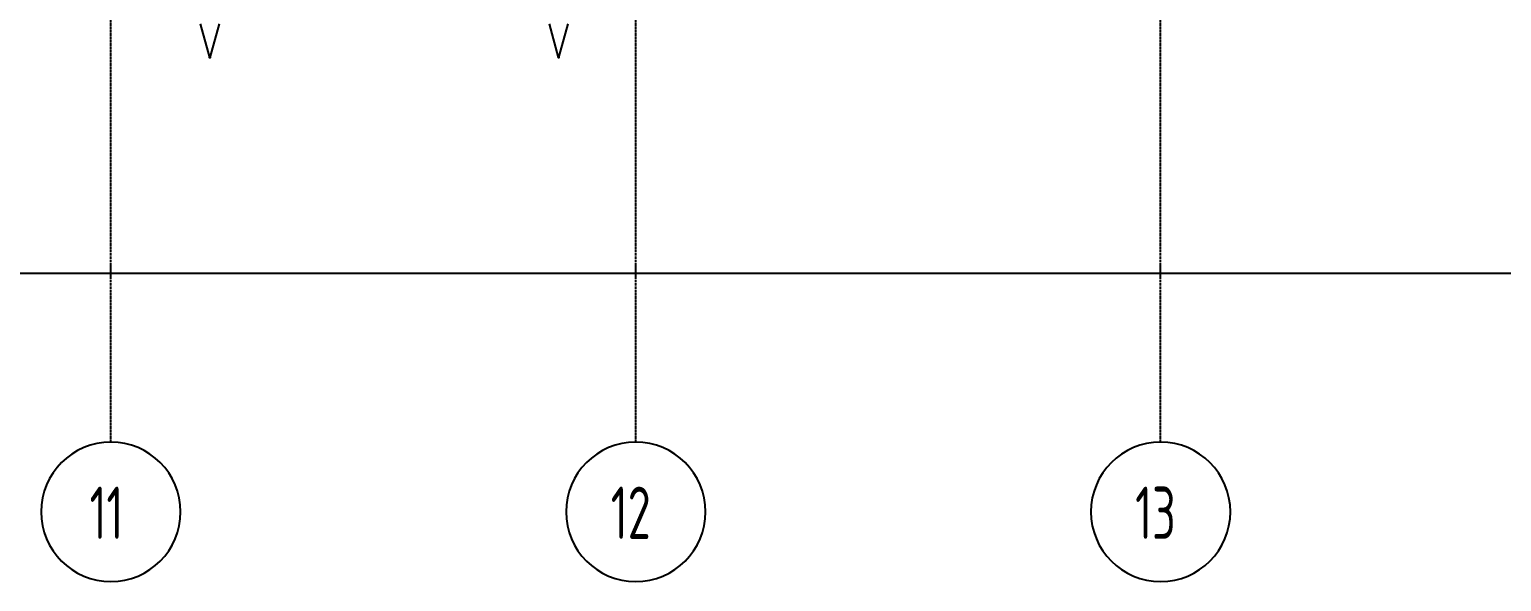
# Model space of a CAD drawing. Header units: millimetres. Extents: x 2162 to 93478, y -2737 to 52379.
# Drawn here: x 35685 to 44127, y 40518 to 43686 of the extents above; entities that cross this region are included whole.
import ezdxf

# ---------------------------------------------------------------- set-up
doc = ezdxf.new("R2010")
doc.units = ezdxf.units.MM
doc.linetypes.add('Штрихпунктир 15 х 2 х 2 мм', pattern=[19, 15, -2, 0, -2])
doc.linetypes.add('Штрихпунктирная', pattern=[30, 25, -2.25, 0.5, -2.25])
doc.layers.add('Axes', color=40, linetype='Штрихпунктирная')
doc.layers.add('Dimension', color=4, linetype='Continuous')
doc.layers.add('Text', color=219, linetype='Continuous', lineweight=20)
doc.styles.add('GOST Common_1', font='gost.shx', dxfattribs={"width": 0.8, "height": 250})
doc.styles.add('KOTE', font='romrust.shx', dxfattribs={"width": 0.8})
doc.dimstyles.new('ayala 100', dxfattribs={"dimscale": 50, "dimtxt": 6, "dimasz": 4.4, "dimexe": 3, "dimexo": 5, "dimgap": 1, "dimtad": 1, "dimtoh": 1, "dimdec": 0, "dimzin": 9, "dimdsep": 46, "dimtxsty": 'KOTE', "dimblk": 'ARCHTICK', "dimcen": 0, "dimdle": 3, "dimclrd": 4, "dimclre": 4, "dimclrt": 3, "dimadec": 0, "dimazin": 0, "dimtfac": 0.666667, "dimtdec": 0, "dimtix": 1, "dimtmove": 1, "dimatfit": 0, "dimfxl": 1, "dimtvp": 1, "dimtolj": 1, "dimarcsym": 0})

# ---------------------------------------------------------------- blocks, each defined once
blk = doc.blocks.new('_ArchTick')
at = {"color": 0, "linetype": 'ByBlock', "const_width": 0.15}
blk.add_lwpolyline([(-0.5, -0.5), (0.5, 0.5)], dxfattribs=at)
blk = doc.blocks.new('*D81')
at = {"layer": 'Defpoints', "color": 0, "transparency": 16777216}
for p in [(6057.1, 43126.4), (60342.1, 43126.4), (60342.1, 42288.2)]:
    blk.add_point(p, dxfattribs=at)
at = {"layer": 'Dimension', "color": 4, "lineweight": -2, "transparency": 16777216}
for p, q in [((6057.1, 42876.4), (6057.1, 42138.2)), ((60342.1, 42876.4), (60342.1, 42138.2)), ((5907.1, 42288.2), (60492.1, 42288.2))]:
    blk.add_line(p, q, dxfattribs=at)
at = {"layer": 'Dimension', "color": 4, "lineweight": -2, "transparency": 16777216, "xscale": 220, "yscale": 220, "zscale": 220, "rotation": 180}
blk.add_blockref('_ArchTick', (6057.1, 42288.2), dxfattribs=at)
at = {"layer": 'Dimension', "color": 4, "lineweight": -2, "transparency": 16777216, "xscale": 220, "yscale": 220, "zscale": 220}
blk.add_blockref('_ArchTick', (60342.1, 42288.2), dxfattribs=at)
at = {"layer": 'Dimension', "color": 3, "transparency": 16777216, "insert": (33199.6, 42488.2), "char_height": 300, "attachment_point": 5, "style": 'KOTE'}
blk.add_mtext('\\A1;54285', dxfattribs=at)

msp = doc.modelspace()

# ---------------------------------------------------------------- linework, layer by layer
at = {"color": 0}
for p, q in [((36664.5, 43717.6), (36717.6, 43524.5)), ((36721.4, 43524.5), (36774.5, 43717.6)), ((38664.5, 43717.6), (38717.6, 43524.5)), ((38721.4, 43524.5), (38774.5, 43717.6))]:
    msp.add_line(p, q, dxfattribs=at)
for p, q in [((36719.5, 43524.5), (36717.6, 43524.5)), ((36721.4, 43524.5), (36719.5, 43524.5)), ((38719.5, 43524.5), (38717.6, 43524.5)), ((38721.4, 43524.5), (38719.5, 43524.5))]:
    msp.add_line(p, q)
at = {"color": 0, "flags": 128}
for points in [[(36719.5, 43523.3), (36719.4, 43523.3), (36719.3, 43523.3), (36719.3, 43523.3), (36719.2, 43523.3), (36719.1, 43523.3), (36719, 43523.3), (36719, 43523.3), (36718.9, 43523.4), (36718.8, 43523.4), (36718.7, 43523.4), (36718.6, 43523.5), (36718.6, 43523.5), (36718.5, 43523.5), (36718.4, 43523.6), (36718.4, 43523.6), (36718.3, 43523.7), (36718.2, 43523.7), (36718.2, 43523.8), (36718.1, 43523.8), (36718.1, 43523.9), (36718, 43523.9), (36718, 43524), (36717.9, 43524.1), (36717.9, 43524.1), (36717.8, 43524.2), (36717.8, 43524.3), (36717.7, 43524.3), (36717.7, 43524.4), (36717.7, 43524.5), (36717.6, 43524.5)], [(36721.4, 43524.5), (36721.4, 43524.4), (36721.4, 43524.4), (36721.3, 43524.3), (36721.3, 43524.2), (36721.2, 43524.2), (36721.2, 43524.1), (36721.2, 43524), (36721.1, 43524), (36721, 43523.9), (36721, 43523.9), (36720.9, 43523.8), (36720.9, 43523.7), (36720.8, 43523.7), (36720.7, 43523.6), (36720.7, 43523.6), (36720.6, 43523.6), (36720.5, 43523.5), (36720.5, 43523.5), (36720.4, 43523.4), (36720.3, 43523.4), (36720.2, 43523.4), (36720.2, 43523.4), (36720.1, 43523.3), (36720, 43523.3), (36719.9, 43523.3), (36719.9, 43523.3), (36719.8, 43523.3), (36719.7, 43523.3), (36719.6, 43523.3), (36719.6, 43523.3)], [(38719.5, 43523.3), (38719.4, 43523.3), (38719.3, 43523.3), (38719.3, 43523.3), (38719.2, 43523.3), (38719.1, 43523.3), (38719, 43523.3), (38719, 43523.3), (38718.9, 43523.4), (38718.8, 43523.4), (38718.7, 43523.4), (38718.6, 43523.5), (38718.6, 43523.5), (38718.5, 43523.5), (38718.4, 43523.6), (38718.4, 43523.6), (38718.3, 43523.7), (38718.2, 43523.7), (38718.2, 43523.8), (38718.1, 43523.8), (38718.1, 43523.9), (38718, 43523.9), (38718, 43524), (38717.9, 43524.1), (38717.9, 43524.1), (38717.8, 43524.2), (38717.8, 43524.3), (38717.7, 43524.3), (38717.7, 43524.4), (38717.7, 43524.5), (38717.6, 43524.5)], [(38721.4, 43524.5), (38721.4, 43524.4), (38721.4, 43524.4), (38721.3, 43524.3), (38721.3, 43524.2), (38721.2, 43524.2), (38721.2, 43524.1), (38721.2, 43524), (38721.1, 43524), (38721, 43523.9), (38721, 43523.9), (38720.9, 43523.8), (38720.9, 43523.7), (38720.8, 43523.7), (38720.7, 43523.6), (38720.7, 43523.6), (38720.6, 43523.6), (38720.5, 43523.5), (38720.5, 43523.5), (38720.4, 43523.4), (38720.3, 43523.4), (38720.2, 43523.4), (38720.2, 43523.4), (38720.1, 43523.3), (38720, 43523.3), (38719.9, 43523.3), (38719.9, 43523.3), (38719.8, 43523.3), (38719.7, 43523.3), (38719.6, 43523.3), (38719.6, 43523.3)]]:
    msp.add_lwpolyline(points, dxfattribs=at)
at = {"layer": 'Axes', "linetype": 'Штрихпунктир 15 х 2 х 2 мм'}
for p, q in [((36152.1, 41318.4), (36152.1, 50015)), ((39162.1, 41318.4), (39162.1, 50015)), ((42172.1, 41318.4), (42172.1, 50015))]:
    msp.add_line(p, q, dxfattribs=at)
at = {"layer": 'Axes', "color": 7, "linetype": 'Continuous'}
for centre, start, end in [((36152.1, 40918.4), 0, 180), ((39162.1, 40918.4), 0, 180), ((42172.1, 40918.4), 0, 180), ((36152.1, 40918.4), 180, 0), ((39162.1, 40918.4), 180, 0), ((42172.1, 40918.4), 180, 0)]:
    msp.add_arc(centre, 400, start, end, dxfattribs=at)

# ---------------------------------------------------------------- texts
at = {"layer": 'Text', "char_height": 300, "attachment_point": 1, "style": 'GOST Common_1'}
for s, insert, width in [('11', (36030.1, 41062.9), 307.848), ('12', (39018.9, 41062.9), 359.156), ('13', (42026.1, 41062.9), 365.569)]:
    msp.add_mtext(s, dxfattribs=dict(at, insert=insert, width=width))

# ---------------------------------------------------------------- dimensions: what is measured, and where the dimension line sits
at = {"layer": 'Dimension'}
dim = msp.add_linear_dim(base=(60342.1, 42288.2), p1=(6057.1, 43126.4), p2=(60342.1, 43126.4), dimstyle='ayala 100', dxfattribs=at)
dim.commit()
dim.dimension.update_dxf_attribs({"geometry": '*D81', "text_midpoint": (33199.6, 42488.2)})

doc.saveas('drawing.dxf')
